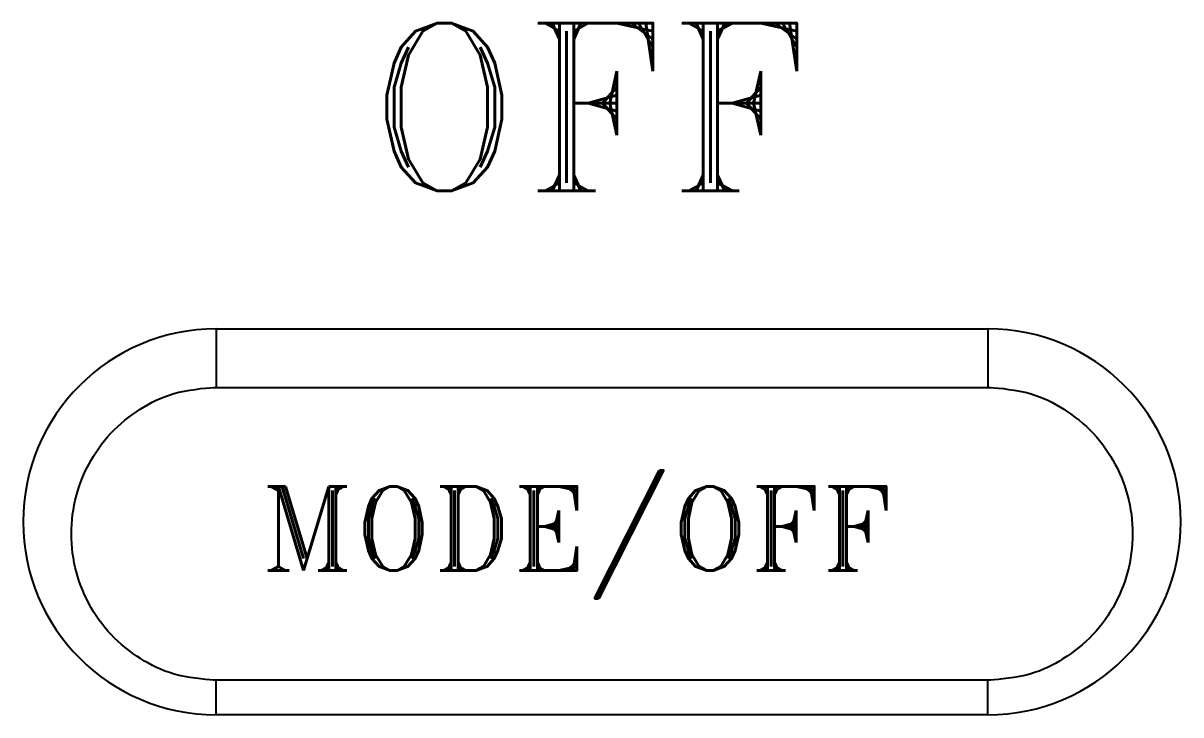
# Model space of a CAD drawing. Header units: millimetres. Extents: x 107 to 2900, y 85 to 3996.
# Drawn here: x 1093.99 to 1101.24, y 2946.33 to 2950.66 of the extents above; entities that cross this region are included whole.
import ezdxf
from ezdxf.lldxf.tags import DXFTag

# ---------------------------------------------------------------- set-up
doc = ezdxf.new("R2010")
doc.units = ezdxf.units.MM
doc.styles.add('STYLE2', font='romant.shx')
tags = doc.linetypes.add('HIDDEN', pattern=[0.375, 0.25, -0.125]).pattern_tags.tags
tags[6:7] = [DXFTag(74, 4), DXFTag(75, 0), DXFTag(340, '0'), DXFTag(46, 1.0), DXFTag(50, 0.0), DXFTag(44, 0.0), DXFTag(45, 0.0)]
tags[4:5] = [DXFTag(74, 4), DXFTag(75, 0), DXFTag(340, '0'), DXFTag(46, 1.0), DXFTag(50, 0.0), DXFTag(44, 0.0), DXFTag(45, 0.0)]

msp = doc.modelspace()

# ---------------------------------------------------------------- linework, layer by layer
at = {"color": 7, "linetype": 'HIDDEN'}
for p, q in [((1095.1958, 2948.7447), (1095.1958, 2948.3778)), ((1095.1958, 2948.7447), (1100.0328, 2948.7447)), ((1100.0328, 2948.7447), (1100.0328, 2948.3778)), ((1095.1958, 2948.3778), (1100.0328, 2948.3778)), ((1095.1958, 2946.3262), (1095.1958, 2946.5435)), ((1100.0328, 2946.5435), (1095.1958, 2946.5435)), ((1100.0328, 2946.3262), (1100.0328, 2946.5435)), ((1100.0328, 2946.3262), (1095.1958, 2946.3262))]:
    msp.add_line(p, q, dxfattribs=at)
for centre, start, end in [((1095.1958, 2947.5355), 90, 270), ((1100.0328, 2947.5355), 270, 90)]:
    msp.add_arc(centre, 1.2092, start, end, dxfattribs=at)
for points, knots in [([(1095.1958, 2946.5435), (1095.1608, 2946.5435), (1094.9414, 2946.564), (1094.7471, 2946.6547), (1094.5497, 2946.8006), (1094.404, 2946.9925), (1094.3101, 2947.2177), (1094.2783, 2947.4601), (1094.3098, 2947.7023), (1094.4031, 2947.927), (1094.548, 2948.119), (1094.7452, 2948.2654), (1094.9399, 2948.357), (1095.1606, 2948.3778), (1095.1958, 2948.3778)], [0, 0, 0, 0, 0.233058, 0.467984, 0.705246, 0.944676, 1.186032, 1.428181, 1.669959, 1.910504, 2.149335, 2.386636, 2.62249, 2.857097, 2.857097, 2.857097, 2.857097]), ([(1100.0328, 2948.3778), (1100.068, 2948.3778), (1100.2888, 2948.357), (1100.4836, 2948.2653), (1100.6807, 2948.1188), (1100.8256, 2947.9268), (1100.9188, 2947.702), (1100.9503, 2947.4598), (1100.9184, 2947.2174), (1100.8244, 2946.9923), (1100.6787, 2946.8004), (1100.4813, 2946.6546), (1100.2871, 2946.564), (1100.0677, 2946.5435), (1100.0328, 2946.5435)], [0, 0, 0, 0, 0.234722, 0.470658, 0.708045, 0.946875, 1.187452, 1.429253, 1.671385, 1.912711, 2.152143, 2.389317, 2.624143, 2.857097, 2.857097, 2.857097, 2.857097])]:
    msp.add_open_spline(points, degree=3, knots=knots, dxfattribs=at)

# ---------------------------------------------------------------- texts
at = {"color": 0, "style": 'STYLE2'}
for s, height, p in [('OFF', 1.05161, (1096.1306, 2949.6087)), ('MODE/OFF', 0.52581, (1095.4739, 2947.2314))]:
    msp.add_text(s, height=height, dxfattribs=at).set_placement(p)

doc.saveas('drawing.dxf')
